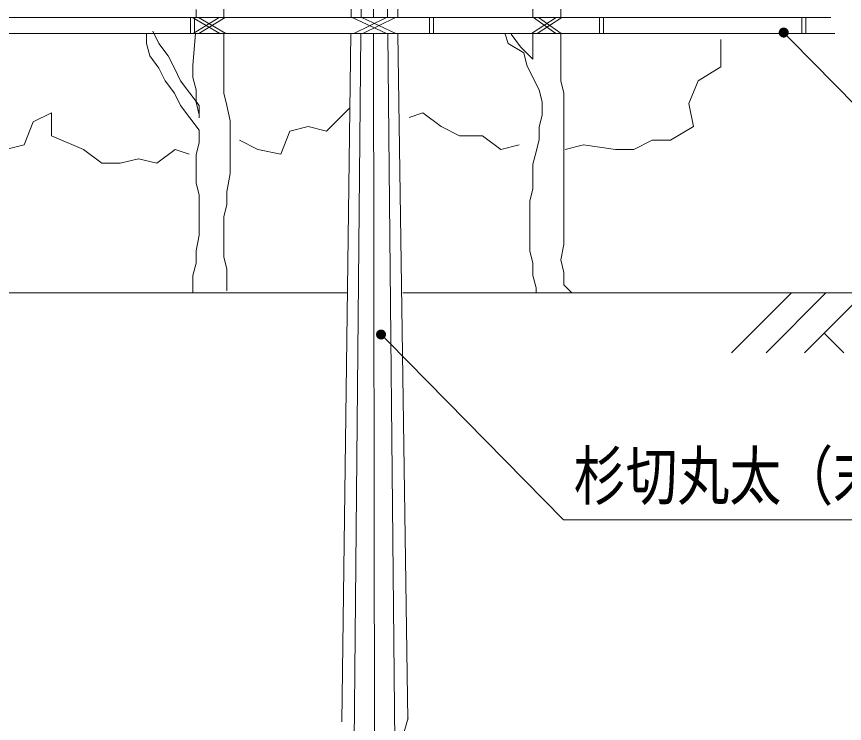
# Model space of a CAD drawing. Units: millimetres on the paper. Extents: x 11 to 3029, y 10 to 3833.
# Drawn here: x 1101.6 to 1515.1, y 2318.9 to 2671.8 of the extents above; entities that cross this region are included whole.
import ezdxf
from ezdxf.enums import TextEntityAlignment as Align

# ---------------------------------------------------------------- set-up
doc = ezdxf.new("R2010")
doc.units = ezdxf.units.MM
for name, color, linetype, lineweight in [('_0-0_', 7, 'Continuous', 13), ('ハッチ', 4, 'Continuous', 13), ('寸法', 1, 'Continuous', 13), ('本体', 7, 'Continuous', 13)]:
    doc.layers.add(name, color=color, linetype=linetype, lineweight=lineweight)
doc.styles.add('ＭＳ ゴシック', font='')
doc.styles.get('ＭＳ ゴシック').set_extended_font_data('MS Gothic')

# ---------------------------------------------------------------- blocks, each defined once
blk = doc.blocks.new('filled_dot')
at = {"color": 0, "linetype": 'Continuous', "lineweight": -2, "const_width": 1.25}
blk.add_lwpolyline([(-0.625, 0, 1), (0.625, 0, 1)], format="xyb", close=True, dxfattribs=at)

msp = doc.modelspace()

# ---------------------------------------------------------------- linework, layer by layer
at = {"layer": 'ハッチ'}
for p, q in [((1458.653, 2503.998), (1488.6, 2533.945)), ((1475.93, 2503.998), (1505.877, 2533.945)), ((1495.127, 2503.998), (1525.074, 2533.945)), ((1504.918, 2513.789), (1514.708, 2503.998))]:
    msp.add_line(p, q, dxfattribs=at)
at = {"layer": '寸法'}
for points in [[(1484.771, 2663.842), (1488.281, 2660.281), (1575.958, 2571.334), (1719.715, 2571.334)], [(1283.651, 2513.064), (1287.161, 2509.504), (1374.838, 2420.556), (1656.805, 2420.556)]]:
    msp.add_lwpolyline(points, dxfattribs=at)
at = {"layer": '本体'}
for p, q in [((1268.661, 2671.432), (1272.04, 2930.387)), ((1291.956, 2671.432), (1288.226, 2930.387)), ((1359.53, 2681.496), (1359.53, 2671.432)), ((1373.424, 2681.496), (1373.424, 2671.432)), ((1191.266, 2675.321), (1191.266, 2671.432)), ((1205.159, 2678.408), (1205.159, 2671.432)), ((584.796, 2671.432), (1508.364, 2671.432)), ((1188.495, 2671.349), (1188.495, 2663.423)), ((1189.557, 2671.432), (1203.138, 2663.423)), ((1202.876, 2671.432), (1189.862, 2663.423)), ((1190.495, 2671.349), (1190.495, 2663.423)), ((1192.51, 2671.432), (1206.091, 2663.423)), ((1205.738, 2671.432), (1192.724, 2663.423)), ((1269.276, 2671.432), (1286.321, 2663.423)), ((1286.397, 2671.432), (1270.023, 2663.423)), ((1273.979, 2671.432), (1291.023, 2663.423)), ((1290.949, 2671.432), (1274.575, 2663.423)), ((1307.904, 2671.432), (1307.904, 2663.423)), ((1309.904, 2671.432), (1309.904, 2663.423)), ((1371.164, 2671.432), (1358.842, 2663.423)), ((1359.79, 2671.432), (1371.002, 2663.423)), ((1373.916, 2671.432), (1361.595, 2663.423)), ((1362.37, 2671.432), (1373.583, 2663.423)), ((1392.741, 2671.349), (1392.741, 2663.423)), ((1394.741, 2671.349), (1394.741, 2663.423)), ((1493.864, 2671.349), (1493.864, 2663.423)), ((1495.864, 2671.349), (1495.864, 2663.423)), ((584.796, 2663.423), (1510.27, 2663.423)), ((1166.566, 2662.971), (1166.566, 2658.34)), ((1172.741, 2658.34), (1169.654, 2664.515)), ((1191.025, 2663.423), (1189.722, 2647.534)), ((1205.159, 2663.423), (1205.159, 2658.34)), ((1264.07, 2319.731), (1268.556, 2663.423)), ((1297.01, 2320.626), (1292.072, 2663.423)), ((1345.637, 2662.971), (1347.181, 2658.34)), ((1353.356, 2656.796), (1348.724, 2662.971)), ((1359.53, 2663.423), (1359.53, 2656.796)), ((1373.424, 2663.423), (1373.424, 2652.165)), ((1453.425, 2658.12), (1453.425, 2660.41)), ((1166.566, 2658.34), (1168.11, 2652.165)), ((1177.372, 2652.165), (1172.741, 2658.34)), ((1205.159, 2658.34), (1205.159, 2652.165)), ((1347.181, 2658.34), (1354.899, 2653.709)), ((1359.53, 2650.621), (1353.356, 2656.796)), ((1359.53, 2656.796), (1359.53, 2650.621)), ((1453.425, 2646.669), (1453.425, 2658.12)), ((1168.11, 2652.165), (1172.741, 2645.99)), ((1180.46, 2645.99), (1177.372, 2652.165)), ((1205.159, 2652.165), (1205.159, 2645.99)), ((1354.899, 2653.709), (1356.443, 2647.534)), ((1373.424, 2652.165), (1373.424, 2645.99)), ((1189.722, 2647.534), (1189.722, 2641.359)), ((1356.443, 2647.534), (1359.53, 2641.359)), ((1441.975, 2639.799), (1453.425, 2646.669)), ((1172.741, 2645.99), (1175.828, 2639.815)), ((1183.547, 2639.815), (1180.46, 2645.99)), ((1205.159, 2645.99), (1205.159, 2639.815)), ((1373.424, 2645.99), (1373.424, 2639.815)), ((1175.828, 2639.815), (1180.46, 2633.64)), ((1188.178, 2633.64), (1183.547, 2639.815)), ((1189.722, 2641.359), (1191.266, 2635.184)), ((1205.159, 2639.815), (1205.159, 2633.64)), ((1359.53, 2641.359), (1362.618, 2635.184)), ((1373.424, 2639.815), (1374.967, 2633.64)), ((1437.395, 2628.349), (1441.975, 2639.799)), ((1191.266, 2635.184), (1191.266, 2629.009)), ((1362.618, 2635.184), (1364.162, 2629.009)), ((1180.46, 2633.64), (1183.547, 2627.465)), ((1192.809, 2627.465), (1188.178, 2633.64)), ((1205.159, 2633.64), (1206.703, 2627.465)), ((1374.967, 2633.64), (1374.967, 2627.465)), ((1183.547, 2627.465), (1188.178, 2621.291)), ((1191.266, 2629.009), (1192.809, 2622.834)), ((1192.809, 2621.291), (1192.809, 2627.465)), ((1206.703, 2627.465), (1208.246, 2619.747)), ((1256.478, 2614.608), (1267.928, 2626.059)), ((1364.162, 2629.009), (1364.162, 2622.834)), ((1374.967, 2627.465), (1374.967, 2621.291)), ((1439.685, 2616.898), (1437.395, 2628.349)), ((1109.912, 2619.188), (1119.072, 2623.768)), ((1119.072, 2623.768), (1119.072, 2612.318)), ((1192.809, 2622.834), (1192.809, 2621.291)), ((1297.699, 2621.478), (1304.57, 2623.768)), ((1304.57, 2623.768), (1313.73, 2616.898)), ((1364.162, 2622.834), (1362.618, 2616.659)), ((1105.332, 2607.738), (1109.912, 2619.188)), ((1188.178, 2621.291), (1192.809, 2615.116)), ((1208.246, 2619.747), (1208.246, 2613.572)), ((1374.967, 2621.291), (1374.967, 2615.116)), ((1192.809, 2615.116), (1192.809, 2608.941)), ((1208.246, 2613.572), (1208.246, 2607.397)), ((1233.577, 2603.158), (1238.157, 2614.608)), ((1238.157, 2614.608), (1247.318, 2616.898)), ((1247.318, 2616.898), (1256.478, 2614.608)), ((1313.73, 2616.898), (1322.89, 2612.318)), ((1362.618, 2616.659), (1362.618, 2610.485)), ((1374.967, 2615.116), (1374.967, 2601.222)), ((1428.234, 2610.028), (1439.685, 2616.898)), ((1119.072, 2612.318), (1135.103, 2605.448)), ((1212.966, 2610.028), (1222.126, 2605.448)), ((1322.89, 2612.318), (1334.341, 2612.318)), ((1334.341, 2612.318), (1343.501, 2605.448)), ((1362.618, 2610.485), (1361.074, 2604.31)), ((1409.914, 2605.448), (1419.074, 2610.028)), ((1419.074, 2610.028), (1428.234, 2610.028)), ((1096.172, 2605.448), (1105.332, 2607.738)), ((1135.103, 2605.448), (1144.263, 2598.577)), ((1171.745, 2598.577), (1180.905, 2605.448)), ((1180.905, 2605.448), (1187.775, 2603.158)), ((1192.809, 2608.941), (1191.266, 2602.766)), ((1208.246, 2607.397), (1208.246, 2601.222)), ((1222.126, 2605.448), (1233.577, 2603.158)), ((1343.501, 2605.448), (1352.661, 2607.738)), ((1375.562, 2605.448), (1384.723, 2607.738)), ((1384.723, 2607.738), (1400.753, 2605.448)), ((1400.753, 2605.448), (1409.914, 2605.448)), ((1153.424, 2598.577), (1162.584, 2600.867)), ((1162.584, 2600.867), (1171.745, 2598.577)), ((1191.266, 2602.766), (1191.266, 2596.591)), ((1208.246, 2601.222), (1208.246, 2593.504)), ((1361.074, 2604.31), (1359.53, 2598.135)), ((1374.967, 2601.222), (1374.967, 2588.873)), ((1144.263, 2598.577), (1153.424, 2598.577)), ((1359.53, 2598.135), (1359.53, 2591.96)), ((1191.266, 2596.591), (1191.266, 2588.873)), ((1208.246, 2593.504), (1206.703, 2584.241)), ((1191.266, 2588.873), (1192.809, 2582.698)), ((1359.53, 2591.96), (1359.53, 2585.785)), ((1374.967, 2588.873), (1374.967, 2582.698)), ((1206.703, 2584.241), (1206.703, 2578.067)), ((1359.53, 2585.785), (1357.987, 2579.61)), ((1192.809, 2582.698), (1192.809, 2574.979)), ((1374.967, 2582.698), (1374.967, 2576.523)), ((1206.703, 2578.067), (1205.159, 2571.892)), ((1357.987, 2579.61), (1357.987, 2573.436)), ((1374.967, 2576.523), (1374.967, 2570.348)), ((1192.809, 2574.979), (1192.809, 2568.804)), ((1205.159, 2571.892), (1205.159, 2564.173)), ((1357.987, 2573.436), (1357.987, 2567.261)), ((1192.809, 2568.804), (1192.809, 2562.63)), ((1374.967, 2570.348), (1374.967, 2564.173)), ((1205.159, 2564.173), (1205.159, 2557.998)), ((1357.987, 2567.261), (1357.987, 2561.086)), ((1374.967, 2564.173), (1374.967, 2557.998)), ((1192.809, 2562.63), (1191.266, 2554.911)), ((1357.987, 2561.086), (1357.987, 2554.911)), ((1205.159, 2557.998), (1205.159, 2551.824)), ((1374.967, 2557.998), (1373.424, 2550.28)), ((1191.266, 2554.911), (1191.266, 2548.736)), ((1205.159, 2551.824), (1206.703, 2545.649)), ((1357.987, 2554.911), (1359.53, 2548.736)), ((1191.266, 2548.736), (1189.722, 2542.561)), ((1359.53, 2548.736), (1359.53, 2542.561)), ((1373.424, 2550.28), (1374.967, 2544.105)), ((1206.703, 2545.649), (1206.703, 2539.474)), ((1374.967, 2544.105), (1374.967, 2537.93)), ((1189.722, 2542.561), (1189.722, 2533.945)), ((1206.703, 2539.474), (1206.703, 2534.843)), ((1359.53, 2542.561), (1361.074, 2536.386)), ((1361.074, 2536.386), (1361.074, 2533.945)), ((1374.967, 2537.93), (1378.953, 2533.945)), ((627.354, 2533.945), (1267.086, 2533.945)), ((1294.589, 2533.945), (1727.012, 2533.945)), ((1297.157, 2321.729), (1281.125, 2265.965))]:
    msp.add_line(p, q, dxfattribs=at)
at = {"layer": '本体', "color": 4}
for p, q in [((1273.721, 2671.432), (1274.932, 2930.387)), ((1279.946, 2671.432), (1279.653, 2930.387)), ((1286.894, 2671.432), (1284.851, 2930.387)), ((1270.226, 2302.508), (1273.613, 2663.423)), ((1280.386, 2282.624), (1279.955, 2663.423)), ((1290.546, 2308.854), (1287.016, 2663.423))]:
    msp.add_line(p, q, dxfattribs=at)

# ---------------------------------------------------------------- block references
at = {"layer": '寸法', "xscale": 2, "yscale": 2, "rotation": 314.6}
for p in [(1484.771, 2663.842), (1283.651, 2513.064)]:
    msp.add_blockref('filled_dot', p, dxfattribs=at)

# ---------------------------------------------------------------- texts
at = {"layer": '_0-0_', "color": 3, "style": 'ＭＳ ゴシック', "width": 0.8}
msp.add_text('杉切丸太（末口径45mm）', height=23.74, dxfattribs=at).set_placement((1379.89, 2423.492), align=Align.BOTTOM_LEFT)

doc.saveas('drawing.dxf')
